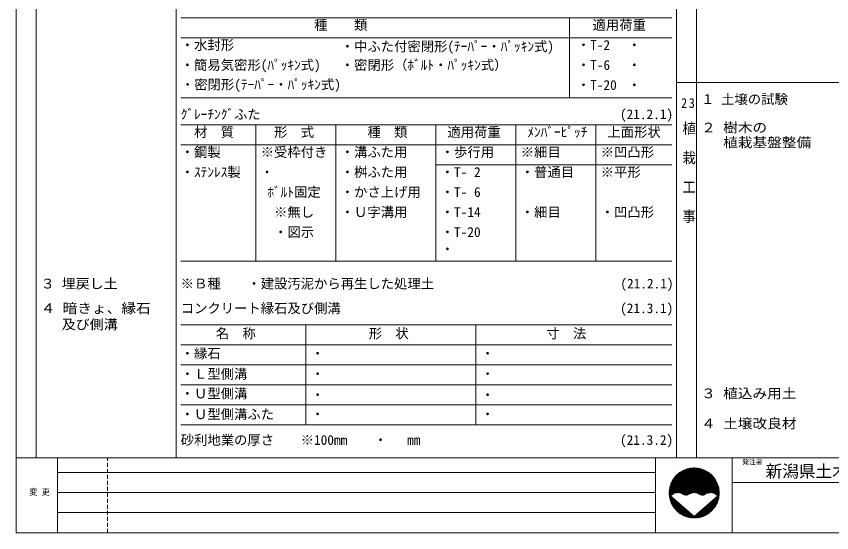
# Model space of a CAD drawing. Units: millimetres on the paper. Extents: x -400 to 392, y -286 to 284.
# Drawn here: x -399.7 to -155.1, y -285.6 to -130.7 of the extents above; entities that cross this region are included whole.
import ezdxf
from ezdxf.enums import TextEntityAlignment as Align

# ---------------------------------------------------------------- set-up
doc = ezdxf.new("R2010")
doc.units = ezdxf.units.MM
doc.linetypes.add('DASHED1', pattern=[1.8, 1.2, -0.6])
for name, color, linetype, lineweight in [('0-1', 4, 'Continuous', 9), ('0-2_文字', 7, 'Continuous', 9), ('0-F_ﾀｲﾄﾙ', 5, 'Continuous', 9)]:
    doc.layers.add(name, color=color, linetype=linetype, lineweight=lineweight)
doc.styles.add('@ＭＳ ゴシック', font='')
doc.styles.add('ＭＳ ゴシック', font='')
doc.styles.get('@ＭＳ ゴシック').set_extended_font_data('@MS Gothic')
doc.styles.get('ＭＳ ゴシック').set_extended_font_data('MS Gothic')

msp = doc.modelspace()

# ---------------------------------------------------------------- linework, layer by layer
at = {"layer": '0-1'}
for p, q in [((-393.685, -263.15), (-393.685, 284.35)), ((-351.685, -263.15), (-351.685, 284.35)), ((-195.686, 284.35), (-195.686, -263.15)), ((-350.366, -131.112), (-202.995, -131.112)), ((-233.735, -155.112), (-233.735, -131.112)), ((-350.366, -137.112), (-202.995, -137.112)), ((-201.745, -150.544), (-3.745, -150.544)), ((-350.366, -155.112), (-202.995, -155.112)), ((-350.366, -163.231), (-202.995, -163.231)), ((-327.866, -204.11), (-327.866, -163.231)), ((-303.866, -204.11), (-303.866, -163.231)), ((-273.866, -204.11), (-273.866, -163.231)), ((-249.866, -204.11), (-249.866, -163.231)), ((-225.866, -204.11), (-225.866, -163.231)), ((-350.366, -169.231), (-202.995, -169.231)), ((-273.866, -175.231), (-202.995, -175.231)), ((-350.366, -204.11), (-202.995, -204.11)), ((-350.366, -223.226), (-202.995, -223.226)), ((-312.799, -253.226), (-312.799, -223.226)), ((-261.815, -253.226), (-261.815, -223.226)), ((-350.366, -229.226), (-202.995, -229.226)), ((-350.366, -235.226), (-202.995, -235.226)), ((-350.366, -241.226), (-202.995, -241.226)), ((-350.366, -247.226), (-202.995, -247.226)), ((-350.366, -253.226), (-202.995, -253.226))]:
    msp.add_line(p, q, dxfattribs=at)
at = {"layer": '0-F_ﾀｲﾄﾙ', "color": 7}
for p, q in [((-201.686, 284.35), (-201.686, -263.15)), ((-399.685, -263.15), (392.314, -263.15)), ((-399.685, -263.15), (392.314, -263.15)), ((-399.685, -263.15), (392.314, -263.15)), ((-387.285, -285.565), (-387.285, -263.15)), ((-207.935, -285.565), (-207.935, -263.15)), ((-184.935, -285.565), (-184.935, -263.15)), ((-387.285, -267.55), (-207.935, -267.55)), ((-184.935, -270.55), (-8.186, -270.55)), ((-387.285, -273.55), (-207.935, -273.55)), ((-387.285, -279.55), (-207.935, -279.55)), ((392.314, -285.565), (-399.685, -285.565))]:
    msp.add_line(p, q, dxfattribs=at)
at = {"layer": '0-F_ﾀｲﾄﾙ', "color": 7, "linetype": 'DASHED1'}
msp.add_line((-372.286, -285.565), (-372.286, -263.15), dxfattribs=at)
at = {"layer": '0-F_ﾀｲﾄﾙ'}
for p, q in [((-203.835, -273.658), (-196.327, -266.15)), ((-203.834, -273.798), (-196.187, -266.151)), ((-203.834, -273.516), (-196.469, -266.151)), ((-203.83, -273.936), (-196.049, -266.155)), ((-203.83, -273.37), (-196.615, -266.155)), ((-203.824, -274.071), (-195.914, -266.161)), ((-203.823, -273.222), (-196.763, -266.162)), ((-203.815, -274.204), (-195.782, -266.17)), ((-203.813, -273.07), (-196.915, -266.172)), ((-203.804, -274.334), (-195.651, -266.181)), ((-203.799, -272.915), (-197.07, -266.186)), ((-203.791, -274.463), (-195.522, -266.194)), ((-203.782, -272.756), (-197.229, -266.203)), ((-203.776, -274.589), (-195.396, -266.209)), ((-203.761, -272.594), (-197.391, -266.224)), ((-203.76, -274.714), (-195.271, -266.226)), ((-203.741, -274.837), (-195.148, -266.244)), ((-203.735, -272.427), (-197.558, -266.25)), ((-203.705, -272.255), (-197.73, -266.281)), ((-203.669, -272.078), (-197.908, -266.316)), ((-203.627, -271.894), (-198.091, -266.358)), ((-203.579, -271.705), (-198.28, -266.406)), ((-203.523, -271.507), (-198.478, -266.462)), ((-203.458, -271.301), (-198.684, -266.527)), ((-203.383, -271.085), (-198.9, -266.602)), ((-202.734, -273.971), (-195.027, -266.265)), ((-202.436, -273.814), (-194.908, -266.287)), ((-202.199, -273.719), (-194.791, -266.31)), ((-201.993, -273.655), (-194.674, -266.336)), ((-201.808, -273.611), (-194.56, -266.363)), ((-201.637, -273.581), (-194.447, -266.391)), ((-201.477, -273.563), (-194.336, -266.421)), ((-201.327, -273.554), (-194.225, -266.453)), ((-201.184, -273.552), (-194.117, -266.485)), ((-201.048, -273.558), (-194.009, -266.519)), ((-200.917, -273.568), (-193.904, -266.555)), ((-200.792, -273.584), (-193.799, -266.592)), ((-203.296, -270.856), (-199.129, -266.689)), ((-203.192, -270.611), (-199.374, -266.793)), ((-203.069, -270.346), (-199.639, -266.916)), ((-202.916, -270.052), (-199.933, -267.069)), ((-202.72, -269.715), (-200.27, -267.265)), ((-202.441, -269.294), (-200.691, -267.544)), ((-201.784, -268.495), (-201.49, -268.202)), ((-200.671, -273.605), (-193.695, -266.63)), ((-200.555, -273.63), (-193.593, -266.669)), ((-200.442, -273.659), (-193.492, -266.709)), ((-200.333, -273.692), (-193.393, -266.751)), ((-200.228, -273.728), (-193.294, -266.794)), ((-200.126, -273.767), (-193.197, -266.838)), ((-200.026, -273.809), (-193.1, -266.883)), ((-199.93, -273.854), (-193.005, -266.929)), ((-199.837, -273.903), (-192.911, -266.977)), ((-199.747, -273.954), (-192.818, -267.025)), ((-199.659, -274.007), (-192.727, -267.075)), ((-199.573, -274.063), (-192.636, -267.126)), ((-199.487, -274.119), (-192.546, -267.177)), ((-199.395, -274.168), (-192.457, -267.23)), ((-199.297, -274.211), (-192.37, -267.284)), ((-199.192, -274.248), (-192.283, -267.339)), ((-199.08, -274.277), (-192.198, -267.394)), ((-198.96, -274.298), (-192.113, -267.451)), ((-198.829, -274.309), (-192.029, -267.509)), ((-198.685, -274.306), (-191.947, -267.568)), ((-198.523, -274.286), (-191.865, -267.628)), ((-198.332, -274.236), (-191.784, -267.688)), ((-198.072, -274.118), (-191.705, -267.75)), ((-197.706, -273.893), (-191.626, -267.813)), ((-197.441, -273.769), (-191.548, -267.876)), ((-197.219, -273.689), (-191.471, -267.941)), ((-197.023, -273.634), (-191.395, -268.006)), ((-196.844, -273.597), (-191.32, -268.073)), ((-196.678, -273.572), (-191.246, -268.14)), ((-196.523, -273.558), (-191.173, -268.209)), ((-196.376, -273.552), (-191.101, -268.278)), ((-196.236, -273.554), (-191.03, -268.348)), ((-196.102, -273.561), (-190.96, -268.42)), ((-195.974, -273.575), (-190.891, -268.492)), ((-195.85, -273.593), (-190.822, -268.565)), ((-195.731, -273.615), (-190.755, -268.639)), ((-195.617, -273.642), (-190.689, -268.714)), ((-195.506, -273.672), (-190.623, -268.79)), ((-195.398, -273.706), (-190.558, -268.867)), ((-195.294, -273.744), (-190.495, -268.945)), ((-195.193, -273.784), (-190.432, -269.023)), ((-195.096, -273.828), (-190.371, -269.103)), ((-195.001, -273.874), (-190.31, -269.184)), ((-194.909, -273.924), (-190.25, -269.266)), ((-194.819, -273.976), (-190.192, -269.348)), ((-194.732, -274.031), (-190.134, -269.432)), ((-194.648, -274.088), (-190.077, -269.517)), ((-194.559, -274.14), (-190.021, -269.602)), ((-194.464, -274.187), (-189.967, -269.689)), ((-194.364, -274.227), (-189.913, -269.777)), ((-194.256, -274.261), (-189.86, -269.865)), ((-194.14, -274.287), (-189.809, -269.955)), ((-194.016, -274.304), (-189.758, -270.046)), ((-193.88, -274.31), (-189.708, -270.138)), ((-193.729, -274.3), (-189.66, -270.231)), ((-193.557, -274.269), (-189.613, -270.325)), ((-193.346, -274.2), (-189.566, -270.42)), ((-193.011, -274.007), (-189.521, -270.516)), ((-192.697, -273.833), (-189.477, -270.614)), ((-192.453, -273.731), (-189.434, -270.713)), ((-192.244, -273.663), (-189.393, -270.812)), ((-192.056, -273.616), (-189.352, -270.913)), ((-191.883, -273.585), (-189.313, -271.016)), ((-191.721, -273.565), (-189.275, -271.119)), ((-191.57, -273.555), (-189.239, -271.224)), ((-191.426, -273.552), (-189.203, -271.33)), ((-191.288, -273.556), (-189.169, -271.437)), ((-191.157, -273.566), (-189.137, -271.546)), ((-191.031, -273.582), (-189.105, -271.656)), ((-190.909, -273.602), (-189.075, -271.768)), ((-190.792, -273.626), (-189.047, -271.881)), ((-190.679, -273.654), (-189.02, -271.995)), ((-190.57, -273.686), (-188.995, -272.111)), ((-190.464, -273.722), (-188.971, -272.229)), ((-190.361, -273.761), (-188.949, -272.349)), ((-190.262, -273.802), (-188.929, -272.47)), ((-190.165, -273.847), (-188.91, -272.593)), ((-190.071, -273.895), (-188.894, -272.717)), ((-189.98, -273.945), (-188.879, -272.844)), ((-189.892, -273.999), (-188.866, -272.973)), ((-189.807, -274.054), (-188.855, -273.103)), ((-189.723, -274.113), (-188.847, -273.236)), ((-189.643, -274.174), (-188.841, -273.371)), ((-189.565, -274.237), (-188.837, -273.509)), ((-189.489, -274.303), (-188.835, -273.649)), ((-189.416, -274.371), (-188.837, -273.792)), ((-189.345, -274.441), (-188.841, -273.937)), ((-203.721, -274.958), (-203.373, -274.61)), ((-203.698, -275.077), (-203.297, -274.676)), ((-203.675, -275.195), (-203.221, -274.741)), ((-203.649, -275.311), (-203.146, -274.807)), ((-203.622, -275.425), (-203.07, -274.873)), ((-203.594, -275.538), (-202.995, -274.939)), ((-203.564, -275.65), (-202.919, -275.005)), ((-203.533, -275.76), (-202.843, -275.07)), ((-203.5, -275.868), (-202.768, -275.136)), ((-203.466, -275.976), (-202.692, -275.202)), ((-203.43, -276.082), (-202.616, -275.268)), ((-203.393, -276.186), (-202.541, -275.333)), ((-203.355, -276.29), (-202.465, -275.399)), ((-203.316, -276.392), (-202.389, -275.465)), ((-203.276, -276.493), (-202.314, -275.531)), ((-203.234, -276.592), (-202.238, -275.597)), ((-203.191, -276.691), (-202.162, -275.662)), ((-203.147, -276.788), (-202.087, -275.728)), ((-203.102, -276.885), (-202.011, -275.794)), ((-203.056, -276.98), (-201.936, -275.86)), ((-203.008, -277.074), (-201.86, -275.925)), ((-202.96, -277.167), (-201.784, -275.991)), ((-202.91, -277.259), (-201.709, -276.057)), ((-202.859, -277.349), (-201.633, -276.123)), ((-202.808, -277.439), (-201.557, -276.189)), ((-202.755, -277.528), (-201.482, -276.254)), ((-202.701, -277.615), (-201.406, -276.32)), ((-202.646, -277.702), (-201.33, -276.386)), ((-196.048, -281.144), (-190.949, -276.045)), ((-195.899, -281.137), (-189.864, -275.102)), ((-195.747, -281.127), (-188.859, -274.238)), ((-195.592, -281.113), (-188.872, -274.393)), ((-195.433, -281.095), (-188.89, -274.552)), ((-195.27, -281.074), (-188.912, -274.715)), ((-195.103, -281.048), (-188.937, -274.882)), ((-194.931, -281.017), (-188.968, -275.055)), ((-194.753, -280.981), (-189.004, -275.232)), ((-194.57, -280.939), (-189.046, -275.416)), ((-194.379, -280.89), (-189.095, -275.606)), ((-194.182, -280.834), (-189.151, -275.803)), ((-193.975, -280.769), (-189.217, -276.01)), ((-193.758, -280.693), (-189.292, -276.227)), ((-189.277, -274.515), (-188.848, -274.086)), ((-202.591, -277.788), (-201.255, -276.452)), ((-202.534, -277.872), (-201.179, -276.517)), ((-202.476, -277.956), (-201.103, -276.583)), ((-202.417, -278.038), (-201.028, -276.649)), ((-202.357, -278.12), (-200.952, -276.715)), ((-202.297, -278.201), (-200.877, -276.781)), ((-202.235, -278.281), (-200.801, -276.846)), ((-202.172, -278.359), (-200.725, -276.912)), ((-202.109, -278.437), (-200.65, -276.978)), ((-202.044, -278.514), (-200.574, -277.044)), ((-201.979, -278.59), (-200.498, -277.109)), ((-201.912, -278.665), (-200.423, -277.175)), ((-201.845, -278.739), (-200.347, -277.241)), ((-201.776, -278.812), (-200.271, -277.307)), ((-201.707, -278.884), (-200.196, -277.373)), ((-201.637, -278.955), (-200.12, -277.438)), ((-201.566, -279.025), (-200.045, -277.504)), ((-201.493, -279.094), (-199.969, -277.57)), ((-201.42, -279.163), (-199.893, -277.636)), ((-201.346, -279.23), (-199.818, -277.701)), ((-201.271, -279.297), (-199.742, -277.767)), ((-201.195, -279.362), (-199.666, -277.833)), ((-201.118, -279.427), (-199.591, -277.899)), ((-201.041, -279.49), (-199.515, -277.965)), ((-200.962, -279.553), (-199.439, -278.03)), ((-200.882, -279.614), (-199.364, -278.096)), ((-200.801, -279.675), (-199.288, -278.162)), ((-200.72, -279.735), (-199.212, -278.228)), ((-200.637, -279.794), (-199.137, -278.294)), ((-200.553, -279.851), (-199.061, -278.359)), ((-200.469, -279.908), (-198.985, -278.425)), ((-200.383, -279.964), (-198.91, -278.491)), ((-200.296, -280.019), (-198.834, -278.557)), ((-200.208, -280.072), (-198.759, -278.622)), ((-200.12, -280.125), (-198.683, -278.688)), ((-200.03, -280.177), (-198.607, -278.754)), ((-199.939, -280.227), (-198.532, -278.82)), ((-196.336, -281.15), (-193.118, -277.932)), ((-196.193, -281.148), (-192.034, -276.989)), ((-193.528, -280.604), (-189.381, -276.457)), ((-193.282, -280.5), (-189.485, -276.703)), ((-193.016, -280.375), (-189.61, -276.969)), ((-192.72, -280.221), (-189.764, -277.265)), ((-192.379, -280.021), (-189.964, -277.606)), ((-191.952, -279.735), (-190.25, -278.034)), ((-199.847, -280.277), (-198.456, -278.886)), ((-199.754, -280.325), (-198.38, -278.951)), ((-199.66, -280.372), (-198.305, -279.017)), ((-199.565, -280.419), (-198.229, -279.083)), ((-199.469, -280.464), (-198.153, -279.149)), ((-199.371, -280.508), (-198.078, -279.214)), ((-199.273, -280.551), (-198.002, -279.28)), ((-199.173, -280.592), (-197.927, -279.346)), ((-199.072, -280.633), (-197.851, -279.412)), ((-198.97, -280.672), (-197.775, -279.478)), ((-198.866, -280.71), (-197.7, -279.543)), ((-198.761, -280.746), (-197.624, -279.609)), ((-198.655, -280.782), (-197.548, -279.675)), ((-198.548, -280.816), (-197.473, -279.741)), ((-198.439, -280.849), (-197.397, -279.806)), ((-198.329, -280.88), (-197.321, -279.872)), ((-198.217, -280.91), (-197.246, -279.938)), ((-198.104, -280.938), (-197.17, -280.004)), ((-197.99, -280.965), (-197.094, -280.07)), ((-197.874, -280.99), (-197.019, -280.135)), ((-197.756, -281.014), (-196.943, -280.201)), ((-197.637, -281.036), (-196.868, -280.267)), ((-197.515, -281.056), (-196.792, -280.333)), ((-197.393, -281.075), (-196.716, -280.398)), ((-197.268, -281.091), (-196.641, -280.464)), ((-197.141, -281.106), (-196.565, -280.53)), ((-197.013, -281.119), (-196.489, -280.596)), ((-196.882, -281.13), (-196.414, -280.662)), ((-196.749, -281.138), (-196.338, -280.727)), ((-196.614, -281.144), (-195.288, -279.819)), ((-196.476, -281.148), (-194.203, -278.875))]:
    msp.add_line(p, q, dxfattribs=at)
at = {"layer": '0-F_ﾀｲﾄﾙ', "color": 7}
msp.add_lwpolyline([(-399.685, -285.565), (-399.685, 284.35), (392.314, 284.35), (392.314, -285.565)], dxfattribs=at)
at = {"layer": '0-F_ﾀｲﾄﾙ'}
msp.add_lwpolyline([(-203.433, -274.558), (-196.335, -280.73), (-189.238, -274.558)], dxfattribs=at)
msp.add_circle((-196.335, -273.65), 7.5, dxfattribs=at)
for centre, radius, start, end in [((-201.225, -276.477), 2.925, 54.9904, 138.98872), ((-196.335, -276.477), 2.925, 54.9904, 123.80286), ((-191.445, -276.477), 2.925, 41.01126, 123.80286), ((-198.78, -272.907), 1.403, 236.8522, 305.66466), ((-193.89, -272.907), 1.403, 236.8522, 305.66466)]:
    msp.add_arc(centre, radius, start, end, dxfattribs=at)

# ---------------------------------------------------------------- texts
at = {"layer": '0-2_文字', "style": 'ＭＳ ゴシック'}
for s, p in [('\u3000\u3000\u3000\u3000\u3000\u3000\u3000\u3000\u3000\u3000種\u3000\u3000類', (-350.366, -135.612)), ('適用荷重', (-226.832, -135.612)), ('・水封形', (-350.366, -141.612)), ('・中ふた付密閉形(ﾃｰﾊﾟｰ・ﾊﾟｯｷﾝ式)', (-302.366, -142.036)), ('・T-2', (-231.54, -141.612)), ('・ ', (-216.308, -141.612)), ('・簡易気密形(ﾊﾟｯｷﾝ式)', (-350.366, -147.612)), ('・密閉形（ﾎﾞﾙﾄ・ﾊﾟｯｷﾝ式）', (-302.366, -147.612)), ('・T-6', (-231.54, -147.612)), ('・ ', (-216.308, -147.612)), ('・密閉形(ﾃｰﾊﾟｰ・ﾊﾟｯｷﾝ式)', (-350.303, -153.476)), ('・T-20', (-231.54, -153.612)), ('・ ', (-216.308, -153.612)), ('１ 土壌の試験', (-194.245, -157.871)), ('ｸﾞﾚｰﾁﾝｸﾞふた                                      \u3000              (21.2.1)', (-350.366, -162.396)), ('\u3000材\u3000質', (-350.366, -167.731)), ('\u3000形\u3000式', (-326.366, -167.731)), ('\u3000\u3000種\u3000類', (-302.366, -167.731)), (' 適用荷重', (-272.366, -167.731)), (' ﾒﾝﾊﾞｰﾋﾟｯﾁ', (-248.366, -167.731)), (' 上面形状', (-224.366, -167.731)), ('・鋼製', (-350.366, -173.731)), ('※受枠付き', (-326.366, -173.731)), ('・溝ふた用', (-302.366, -173.731)), ('・歩行用', (-272.366, -173.731)), ('※細目', (-248.366, -173.731)), ('※凹凸形', (-224.366, -173.731)), ('・ｽﾃﾝﾚｽ製', (-350.366, -179.731)), ('・桝ふた用', (-302.366, -179.731)), ('・T- 2', (-272.366, -179.731)), ('・普通目', (-248.366, -179.731)), ('※平形', (-224.366, -179.731)), (' ﾎﾞﾙﾄ固定', (-326.366, -185.731)), ('・かさ上げ用', (-302.366, -185.731)), ('・T- 6', (-272.366, -185.731)), ('\u3000※無し', (-326.366, -191.731)), ('・Ｕ字溝用', (-302.366, -191.731)), ('・T-14', (-272.366, -191.731)), ('・細目', (-248.366, -191.731)), ('・凹凸形', (-224.366, -191.731)), ('\u3000・図示', (-326.366, -197.731)), ('・T-20', (-272.366, -197.731)), ('・ ', (-272.366, -202.821)), ('※Ｂ種\u3000\u3000・建設汚泥から再生した処理土                            (21.2.1)', (-350.366, -213.191)), ('コンクリート縁石及び側溝                                          (21.3.1)', (-350.366, -220.586)), ('名\u3000称', (-339.854, -228.129)), ('形\u3000状', (-293.964, -228.129)), ('寸\u3000法', (-240.698, -228.129)), ('・縁石', (-350.366, -234.129)), ('・ ', (-311.299, -234.129)), ('・ ', (-260.315, -234.129)), ('・Ｌ型側溝', (-350.366, -240.282)), ('・ ', (-311.299, -240.257)), ('・ ', (-260.315, -240.257)), ('・Ｕ型側溝', (-350.366, -246.159)), ('・ ', (-311.299, -246.57)), ('・ ', (-260.315, -246.57)), ('・Ｕ型側溝ふた', (-350.366, -252.367)), ('・ ', (-311.299, -252.336)), ('・ ', (-260.315, -252.336)), ('砂利地業の厚さ    ※100mm    ・   mm                              (21.3.2)', (-350.366, -260.091))]:
    msp.add_text(s, height=2.933, dxfattribs=at).set_placement(p, align=Align.BOTTOM_LEFT)
at = {"layer": '0-2_文字', "style": '@ＭＳ ゴシック', "width": 1.1}
msp.add_text('\u3000植\u3000栽\u3000工\u3000事', height=2.933, rotation=270, dxfattribs=at).set_placement((-200.245, -157.633), align=Align.BOTTOM_LEFT)
at = {"layer": '0-2_文字', "style": 'ＭＳ ゴシック'}
for s, width, p in [('２ 樹木の', 1.1, (-194.245, -166.375)), ('\u3000 植栽基盤整備', 1.1, (-194.245, -170.851)), ('・', 0.95, (-326.366, -179.731)), ('３ 埋戻し土', 1.05, (-392.366, -213.191)), ('４ 暗きょ、縁石', 1.1, (-392.366, -220.586)), ('\u3000 及び側溝', 1.05, (-392.366, -225.429)), ('３ 植込み用土', 1.1, (-194.245, -246.126)), ('４ 土壌改良材', 1.1, (-194.245, -255.145))]:
    msp.add_text(s, height=2.933, dxfattribs=dict(at, width=width)).set_placement(p, align=Align.BOTTOM_LEFT)
at = {"layer": '0-2_文字', "insert": (-200.245, -158.182), "char_height": 2.933, "attachment_point": 7, "style": 'ＭＳ ゴシック'}
msp.add_mtext('\\T1.28;\\W0.9;23', dxfattribs=at)
at = {"layer": '0-F_ﾀｲﾄﾙ', "color": 7, "style": 'ＭＳ ゴシック'}
for s, height, p in [('発注者', 1.466, (-181.935, -265.55)), ('新潟県土木部都市局営繕課', 3.666, (-174.935, -270.05))]:
    msp.add_text(s, height=height, dxfattribs=at).set_placement(p, align=Align.BOTTOM_LEFT)
at = {"layer": '0-F_ﾀｲﾄﾙ', "color": 7, "style": 'ＭＳ ゴシック', "width": 0.95}
msp.add_text('変 更', height=1.833, dxfattribs=at).set_placement((-395.785, -274.8), align=Align.BOTTOM_LEFT)

doc.saveas('drawing.dxf')
